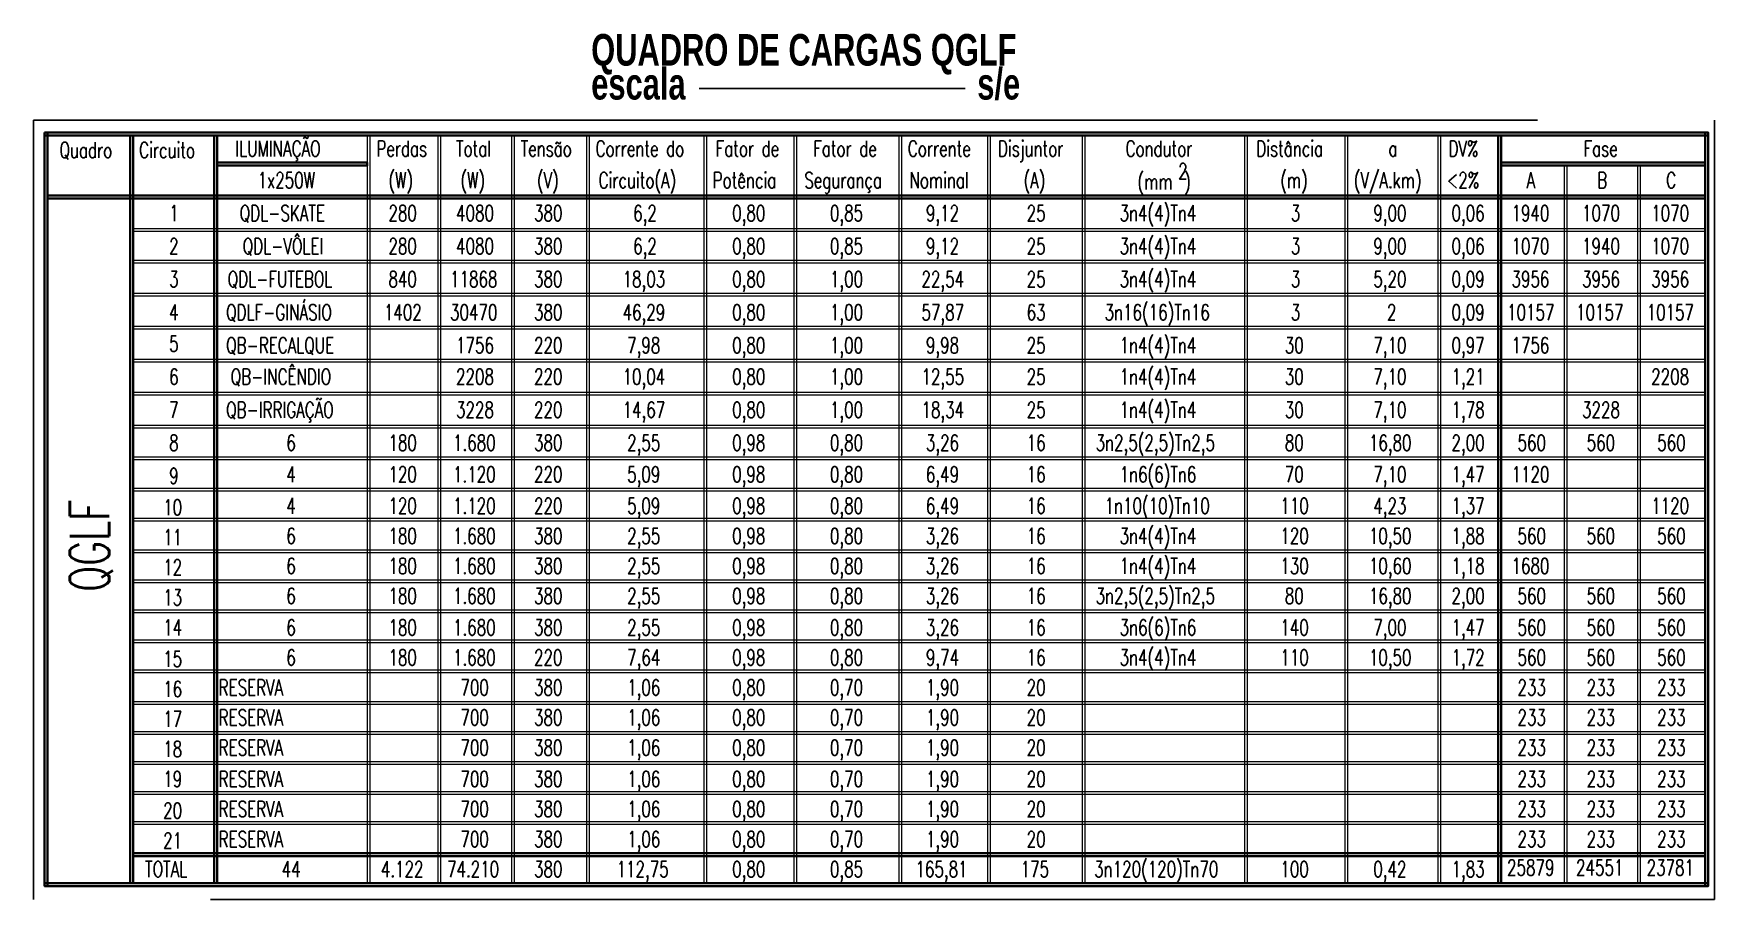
# Model space of a CAD drawing. Header units: millimetres. Extents: x 867 to 1330, y 209 to 507.
# Drawn here: x 971.06 to 981.7, y 331.38 to 336.87 of the extents above; entities that cross this region are included whole.
import ezdxf

# ---------------------------------------------------------------- set-up
doc = ezdxf.new("R2010")
doc.units = ezdxf.units.MM
doc.header["$LTSCALE"] = 5
doc.linetypes.add('HIDDEN', pattern=[9.525, 6.35, -3.175])
for name, color, linetype, lineweight in [('I-QC_AMARELO', 2, 'Continuous', 13), ('I-QC_CIANO', 4, 'Continuous', 35), ('I-QC_VERMELHO', 1, 'Continuous', 20), ('I-TEXTOS', 2, 'Continuous', 25)]:
    doc.layers.add(name, color=color, linetype=linetype, lineweight=lineweight)
doc.styles.add('ROMANS', font='ROMANS.SHX', dxfattribs={"height": 0.25})
doc.styles.add('SANSSERIFBOLD', font='sasb____.pfb')

msp = doc.modelspace()

# ---------------------------------------------------------------- linework, layer by layer
at = {"linetype": 'HIDDEN', "ltscale": 0.3}
msp.add_lwpolyline([(971.058, 336.322), (981.704, 336.322), (981.704, 331.384), (971.058, 331.384)], close=True, dxfattribs=at)
at = {"layer": 'I-QC_AMARELO'}
for points in [[(973.172, 336.224), (973.172, 331.488), (973.191, 331.488), (973.191, 336.224)], [(973.619, 336.224), (973.619, 331.488), (973.638, 331.488), (973.638, 336.224)], [(974.085, 336.224), (974.085, 331.488), (974.104, 331.488), (974.104, 336.224)], [(974.561, 336.224), (974.561, 331.488), (974.58, 331.488), (974.58, 336.224)], [(975.303, 336.224), (975.303, 331.488), (975.322, 331.488), (975.322, 336.224)], [(975.873, 336.224), (975.873, 331.488), (975.892, 331.488), (975.892, 336.224)], [(976.539, 336.224), (976.539, 331.488), (976.558, 331.488), (976.558, 336.224)], [(977.1, 336.224), (977.1, 331.488), (977.119, 331.488), (977.119, 336.224)], [(977.699, 336.224), (977.699, 331.488), (977.718, 331.488), (977.718, 336.224)], [(978.727, 336.224), (978.727, 331.488), (978.746, 331.488), (978.746, 336.224)], [(979.364, 336.224), (979.364, 331.488), (979.383, 331.488), (979.383, 336.224)], [(979.953, 336.224), (979.953, 331.488), (979.972, 331.488), (979.972, 336.224)], [(980.752, 336.034), (980.752, 331.488), (980.771, 331.488), (980.771, 336.034)], [(981.218, 336.034), (981.218, 331.488), (981.237, 331.488), (981.237, 336.034)]]:
    msp.add_lwpolyline(points, close=True, dxfattribs=at)
at = {"layer": 'I-QC_CIANO'}
for points in [[(971.128, 336.243), (981.665, 336.243), (981.665, 336.224), (971.128, 336.224)], [(971.128, 336.243), (971.128, 331.469), (971.147, 331.469), (971.147, 336.243)], [(971.67, 336.224), (971.67, 331.488), (971.689, 331.488), (971.689, 336.224)], [(972.202, 336.224), (972.202, 331.488), (972.221, 331.488), (972.221, 336.224)], [(980.334, 336.224), (980.334, 331.488), (980.353, 331.488), (980.353, 336.224)], [(981.646, 336.243), (981.646, 331.469), (981.665, 331.469), (981.665, 336.243)], [(972.221, 336.053), (973.172, 336.053), (973.172, 336.034), (972.221, 336.034)], [(980.353, 336.053), (981.646, 336.053), (981.646, 336.034), (980.353, 336.034)], [(971.147, 335.844), (981.646, 335.844), (981.646, 335.825), (971.147, 335.825)], [(971.689, 331.678), (981.646, 331.678), (981.646, 331.659), (971.689, 331.659)], [(971.128, 331.488), (981.665, 331.488), (981.665, 331.469), (971.128, 331.469)]]:
    msp.add_lwpolyline(points, close=True, dxfattribs=at)
at = {"layer": 'I-QC_VERMELHO'}
for points in [[(971.689, 335.635), (981.646, 335.635), (981.646, 335.616), (971.689, 335.616)], [(971.689, 335.435), (981.646, 335.435), (981.646, 335.416), (971.689, 335.416)], [(971.689, 335.226), (981.646, 335.226), (981.646, 335.207), (971.689, 335.207)], [(971.689, 335.016), (981.646, 335.016), (981.646, 334.997), (971.689, 334.997)], [(971.689, 334.807), (981.646, 334.807), (981.646, 334.788), (971.689, 334.788)], [(971.689, 334.598), (981.646, 334.598), (981.646, 334.579), (971.689, 334.579)], [(971.689, 334.389), (981.646, 334.389), (981.646, 334.37), (971.689, 334.37)], [(971.689, 334.189), (981.646, 334.189), (981.646, 334.17), (971.689, 334.17)], [(971.689, 333.989), (981.646, 333.989), (981.646, 333.97), (971.689, 333.97)], [(971.689, 333.799), (981.646, 333.799), (981.646, 333.78), (971.689, 333.78)], [(971.689, 333.599), (981.646, 333.599), (981.646, 333.58), (971.689, 333.58)], [(971.689, 333.409), (981.646, 333.409), (981.646, 333.39), (971.689, 333.39)], [(971.689, 333.219), (981.646, 333.219), (981.646, 333.2), (971.689, 333.2)], [(971.689, 333.029), (981.646, 333.029), (981.646, 333.01), (971.689, 333.01)], [(971.689, 332.839), (981.646, 332.839), (981.646, 332.82), (971.689, 332.82)], [(971.689, 332.639), (981.646, 332.639), (981.646, 332.62), (971.689, 332.62)], [(971.689, 332.449), (981.646, 332.449), (981.646, 332.43), (971.689, 332.43)], [(971.689, 332.258), (981.646, 332.258), (981.646, 332.239), (971.689, 332.239)], [(971.689, 332.068), (981.646, 332.068), (981.646, 332.049), (971.689, 332.049)], [(971.689, 331.878), (981.646, 331.878), (981.646, 331.859), (971.689, 331.859)]]:
    msp.add_lwpolyline(points, close=True, dxfattribs=at)
at = {"layer": 'I-TEXTOS', "color": 4}
msp.add_line((975.273, 336.522), (976.958, 336.522), dxfattribs=at)

# ---------------------------------------------------------------- texts
at = {"layer": 'I-TEXTOS', "color": 4, "style": 'SANSSERIFBOLD', "width": 0.7}
for s, p in [('QUADRO DE CARGAS QGLF', (974.59, 336.667)), ('escala                                  s/e', (974.59, 336.452))]:
    msp.add_text(s, height=0.2, dxfattribs=at).set_placement(p)
at = {"layer": 'I-TEXTOS', "lineweight": 0, "style": 'ROMANS', "width": 0.7}
for s, p in [('ILUMINAÇÃO', (972.336, 336.091)), ('Perdas', (973.23, 336.091)), ('Total', (973.734, 336.091)), ('Tensão', (974.143, 336.091)), ('Corrente do', (974.618, 336.091)), ('Fator de', (975.379, 336.091)), ('Fator de', (975.997, 336.091)), ('Corrente', (976.596, 336.091)), ('Disjuntor', (977.167, 336.091)), ('Condutor', (977.975, 336.091)), ('Distância', (978.803, 336.091)), ('DV%', (980.02, 336.091)), ('Fase', (980.876, 336.091)), ('Quadro', (971.223, 336.082)), ('Circuito', (971.727, 336.082)), ('a', (979.64, 336.091)), ('1x250W', (972.478, 335.891)), ('(W)', (973.306, 335.891)), ('(W)', (973.762, 335.891)), ('(V)', (974.247, 335.891)), ('Circuito(A)', (974.637, 335.891)), ('Potência', (975.36, 335.891)), ('Segurança', (975.94, 335.891)), ('Nominal', (976.606, 335.891)), ('(A)', (977.329, 335.891)), ('(mm', (978.051, 335.882)), ('2', (978.308, 335.948)), (')', (978.346, 335.882)), ('(m)', (978.955, 335.891)), ('(V/A.km)', (979.421, 335.891)), ('<2%', (980.01, 335.891)), ('A', (980.515, 335.891)), ('B', (980.962, 335.891)), ('C', (981.399, 335.891)), ('1', (971.917, 335.682)), ('QDL-SKATE', (972.364, 335.682)), ('280', (973.306, 335.682)), ('4080', (973.734, 335.682)), ('380', (974.228, 335.682)), ('6,2', (974.856, 335.682)), ('0,80', (975.483, 335.682)), ('0,85', (976.102, 335.682)), ('9,12', (976.71, 335.682)), ('25', (977.348, 335.682)), ('3n4(4)Tn4', (977.937, 335.682)), ('3', (979.021, 335.682)), ('9,00', (979.544, 335.682)), ('0,06', (980.039, 335.682)), ('1940', (980.419, 335.682)), ('1070', (980.866, 335.682)), ('1070', (981.304, 335.682)), ('2', (971.917, 335.473)), ('QDL-VÔLEI', (972.383, 335.473)), ('280', (973.306, 335.473)), ('4080', (973.734, 335.473)), ('380', (974.228, 335.473)), ('6,2', (974.856, 335.473)), ('0,80', (975.483, 335.473)), ('0,85', (976.102, 335.473)), ('9,12', (976.71, 335.473)), ('25', (977.348, 335.473)), ('3n4(4)Tn4', (977.937, 335.473)), ('3', (979.021, 335.473)), ('9,00', (979.544, 335.473)), ('0,06', (980.039, 335.473)), ('1070', (980.419, 335.473)), ('1940', (980.866, 335.473)), ('1070', (981.304, 335.473)), ('3', (971.917, 335.264)), ('QDL-FUTEBOL', (972.288, 335.264)), ('840', (973.306, 335.264)), ('11868', (973.696, 335.264)), ('380', (974.228, 335.264)), ('18,03', (974.789, 335.264)), ('0,80', (975.483, 335.264)), ('1,00', (976.102, 335.264)), ('22,54', (976.682, 335.264)), ('25', (977.348, 335.264)), ('3n4(4)Tn4', (977.937, 335.264)), ('3', (979.021, 335.264)), ('5,20', (979.544, 335.264)), ('0,09', (980.039, 335.264)), ('3956', (980.419, 335.264)), ('3956', (980.866, 335.264)), ('3956', (981.304, 335.264)), ('4', (971.917, 335.054)), ('QDLF-GINÁSIO', (972.278, 335.054)), ('1402', (973.277, 335.054)), ('30470', (973.696, 335.054)), ('380', (974.228, 335.054)), ('46,29', (974.789, 335.054)), ('0,80', (975.483, 335.054)), ('1,00', (976.102, 335.054)), ('57,87', (976.682, 335.054)), ('63', (977.348, 335.054)), ('3n16(16)Tn16', (977.842, 335.054)), ('3', (979.021, 335.054)), ('2', (979.63, 335.054)), ('0,09', (980.039, 335.054)), ('10157', (980.391, 335.054)), ('10157', (980.828, 335.054)), ('10157', (981.275, 335.054)), ('5', (971.917, 334.855)), ('QB-RECALQUE', (972.278, 334.845)), ('1756', (973.734, 334.845)), ('220', (974.228, 334.845)), ('7,98', (974.818, 334.845)), ('0,80', (975.483, 334.845)), ('1,00', (976.102, 334.845)), ('9,98', (976.71, 334.845)), ('25', (977.348, 334.845)), ('1n4(4)Tn4', (977.937, 334.845)), ('30', (978.983, 334.845)), ('7,10', (979.544, 334.845)), ('0,97', (980.039, 334.845)), ('1756', (980.419, 334.845)), ('6', (971.917, 334.646)), ('QB-INCÊNDIO', (972.307, 334.646)), ('2208', (973.734, 334.646)), ('220', (974.228, 334.646)), ('10,04', (974.789, 334.646)), ('0,80', (975.483, 334.646)), ('1,00', (976.102, 334.646)), ('12,55', (976.682, 334.646)), ('25', (977.348, 334.646)), ('1n4(4)Tn4', (977.937, 334.646)), ('30', (978.983, 334.646)), ('7,10', (979.544, 334.646)), ('1,21', (980.039, 334.646)), ('2208', (981.304, 334.646)), ('7', (971.917, 334.436)), ('QB-IRRIGAÇÃO', (972.278, 334.436)), ('3228', (973.734, 334.436)), ('220', (974.228, 334.436)), ('14,67', (974.789, 334.436)), ('0,80', (975.483, 334.436)), ('1,00', (976.102, 334.436)), ('18,34', (976.682, 334.436)), ('25', (977.348, 334.436)), ('1n4(4)Tn4', (977.937, 334.436)), ('30', (978.983, 334.436)), ('7,10', (979.544, 334.436)), ('1,78', (980.039, 334.436)), ('3228', (980.866, 334.436)), ('8', (971.917, 334.227)), ('6', (972.659, 334.227)), ('180', (973.306, 334.227)), ('1.680', (973.715, 334.227)), ('380', (974.228, 334.227)), ('2,55', (974.818, 334.227)), ('0,98', (975.483, 334.227)), ('0,80', (976.102, 334.227)), ('3,26', (976.71, 334.227)), ('16', (977.348, 334.227)), ('3n2,5(2,5)Tn2,5', (977.785, 334.227)), ('80', (978.983, 334.227)), ('16,80', (979.516, 334.227)), ('2,00', (980.039, 334.227)), ('560', (980.457, 334.227)), ('560', (980.895, 334.227)), ('560', (981.342, 334.227)), ('9', (971.917, 334.018)), ('4', (972.659, 334.027)), ('120', (973.306, 334.027)), ('1.120', (973.715, 334.027)), ('220', (974.228, 334.027)), ('5,09', (974.818, 334.027)), ('0,98', (975.483, 334.027)), ('0,80', (976.102, 334.027)), ('6,49', (976.71, 334.027)), ('16', (977.348, 334.027)), ('1n6(6)Tn6', (977.937, 334.027)), ('70', (978.983, 334.027)), ('7,10', (979.544, 334.027)), ('1,47', (980.039, 334.027)), ('1120', (980.419, 334.027)), ('10', (971.879, 333.818)), ('4', (972.659, 333.828)), ('120', (973.306, 333.828)), ('1.120', (973.715, 333.828)), ('220', (974.228, 333.828)), ('5,09', (974.818, 333.828)), ('0,98', (975.483, 333.828)), ('0,80', (976.102, 333.828)), ('6,49', (976.71, 333.828)), ('16', (977.348, 333.828)), ('1n10(10)Tn10', (977.842, 333.828)), ('110', (978.955, 333.828)), ('4,23', (979.544, 333.828)), ('1,37', (980.039, 333.828)), ('1120', (981.304, 333.828)), ('3n4(4)Tn4', (977.937, 333.637)), ('11', (971.879, 333.628)), ('6', (972.659, 333.637)), ('180', (973.306, 333.637)), ('1.680', (973.715, 333.637)), ('380', (974.228, 333.637)), ('2,55', (974.818, 333.637)), ('0,98', (975.483, 333.637)), ('0,80', (976.102, 333.637)), ('3,26', (976.71, 333.637)), ('16', (977.348, 333.637)), ('120', (978.955, 333.637)), ('10,50', (979.516, 333.637)), ('1,88', (980.039, 333.637)), ('560', (980.457, 333.637)), ('560', (980.895, 333.637)), ('560', (981.342, 333.637)), ('12', (971.879, 333.438)), ('6', (972.659, 333.447)), ('180', (973.306, 333.447)), ('1.680', (973.715, 333.447)), ('380', (974.228, 333.447)), ('2,55', (974.818, 333.447)), ('0,98', (975.483, 333.447)), ('0,80', (976.102, 333.447)), ('3,26', (976.71, 333.447)), ('16', (977.348, 333.447)), ('1n4(4)Tn4', (977.937, 333.447)), ('130', (978.955, 333.447)), ('10,60', (979.516, 333.447)), ('1,18', (980.039, 333.447)), ('1680', (980.419, 333.447)), ('13', (971.879, 333.247)), ('6', (972.659, 333.257)), ('180', (973.306, 333.257)), ('1.680', (973.715, 333.257)), ('380', (974.228, 333.257)), ('2,55', (974.818, 333.257)), ('0,98', (975.483, 333.257)), ('0,80', (976.102, 333.257)), ('3,26', (976.71, 333.257)), ('16', (977.348, 333.257)), ('3n2,5(2,5)Tn2,5', (977.785, 333.257)), ('80', (978.983, 333.257)), ('16,80', (979.516, 333.257)), ('2,00', (980.039, 333.257)), ('560', (980.457, 333.257)), ('560', (980.895, 333.257)), ('560', (981.342, 333.257)), ('14', (971.879, 333.057)), ('6', (972.659, 333.057)), ('180', (973.306, 333.057)), ('1.680', (973.715, 333.057)), ('380', (974.228, 333.057)), ('2,55', (974.818, 333.057)), ('0,98', (975.483, 333.057)), ('0,80', (976.102, 333.057)), ('3,26', (976.71, 333.057)), ('16', (977.348, 333.057)), ('3n6(6)Tn6', (977.937, 333.057)), ('140', (978.955, 333.057)), ('7,00', (979.544, 333.057)), ('1,47', (980.039, 333.057)), ('560', (980.457, 333.057)), ('560', (980.895, 333.057)), ('560', (981.342, 333.057)), ('15', (971.879, 332.858)), ('6', (972.659, 332.867)), ('180', (973.306, 332.867)), ('1.680', (973.715, 332.867)), ('220', (974.228, 332.867)), ('7,64', (974.818, 332.867)), ('0,98', (975.483, 332.867)), ('0,80', (976.102, 332.867)), ('9,74', (976.71, 332.867)), ('16', (977.348, 332.867)), ('3n4(4)Tn4', (977.937, 332.867)), ('110', (978.955, 332.867)), ('10,50', (979.516, 332.867)), ('1,72', (980.039, 332.867)), ('560', (980.457, 332.867)), ('560', (980.895, 332.867)), ('560', (981.342, 332.867)), ('16', (971.879, 332.667)), ('RESERVA', (972.231, 332.677)), ('700', (973.762, 332.677)), ('380', (974.228, 332.677)), ('1,06', (974.818, 332.677)), ('0,80', (975.483, 332.677)), ('0,70', (976.102, 332.677)), ('1,90', (976.71, 332.677)), ('20', (977.348, 332.677)), ('233', (980.457, 332.677)), ('233', (980.895, 332.677)), ('233', (981.342, 332.677)), ('17', (971.879, 332.477)), ('RESERVA', (972.231, 332.487)), ('700', (973.762, 332.487)), ('380', (974.228, 332.487)), ('1,06', (974.818, 332.487)), ('0,80', (975.483, 332.487)), ('0,70', (976.102, 332.487)), ('1,90', (976.71, 332.487)), ('20', (977.348, 332.487)), ('233', (980.457, 332.487)), ('233', (980.895, 332.487)), ('233', (981.342, 332.487)), ('18', (971.879, 332.287)), ('RESERVA', (972.231, 332.296)), ('700', (973.762, 332.296)), ('380', (974.228, 332.296)), ('1,06', (974.818, 332.296)), ('0,80', (975.483, 332.296)), ('0,70', (976.102, 332.296)), ('1,90', (976.71, 332.296)), ('20', (977.348, 332.296)), ('233', (980.457, 332.296)), ('233', (980.895, 332.296)), ('233', (981.342, 332.296)), ('19', (971.879, 332.097)), ('RESERVA', (972.231, 332.097)), ('700', (973.762, 332.097)), ('380', (974.228, 332.097)), ('1,06', (974.818, 332.097)), ('0,80', (975.483, 332.097)), ('0,70', (976.102, 332.097)), ('1,90', (976.71, 332.097)), ('20', (977.348, 332.097)), ('233', (980.457, 332.097)), ('233', (980.895, 332.097)), ('233', (981.342, 332.097)), ('20', (971.879, 331.897)), ('RESERVA', (972.231, 331.907)), ('700', (973.762, 331.907)), ('380', (974.228, 331.907)), ('1,06', (974.818, 331.907)), ('0,80', (975.483, 331.907)), ('0,70', (976.102, 331.907)), ('1,90', (976.71, 331.907)), ('20', (977.348, 331.907)), ('233', (980.457, 331.907)), ('233', (980.895, 331.907)), ('233', (981.342, 331.907)), ('21', (971.879, 331.707)), ('RESERVA', (972.231, 331.716)), ('700', (973.762, 331.716)), ('380', (974.228, 331.716)), ('1,06', (974.818, 331.716)), ('0,80', (975.483, 331.716)), ('0,70', (976.102, 331.716)), ('1,90', (976.71, 331.716)), ('20', (977.348, 331.716)), ('233', (980.457, 331.716)), ('233', (980.895, 331.716)), ('233', (981.342, 331.716)), ('TOTAL', (971.765, 331.526)), ('44', (972.63, 331.526)), ('4.122', (973.258, 331.526)), ('74.210', (973.677, 331.526)), ('380', (974.228, 331.526)), ('112,75', (974.751, 331.526)), ('0,80', (975.483, 331.526)), ('0,85', (976.102, 331.526)), ('165,81', (976.644, 331.526)), ('175', (977.31, 331.526)), ('3n120(120)Tn70', (977.776, 331.526)), ('100', (978.955, 331.526)), ('0,42', (979.544, 331.526)), ('1,83', (980.039, 331.526)), ('25879', (980.391, 331.536)), ('24551', (980.828, 331.536)), ('23781', (981.275, 331.536))]:
    msp.add_text(s, height=0.1, dxfattribs=at).set_placement(p)
msp.add_text('QGLF', height=0.25, rotation=90, dxfattribs=at).set_placement((971.537, 333.333))

doc.saveas('drawing.dxf')
